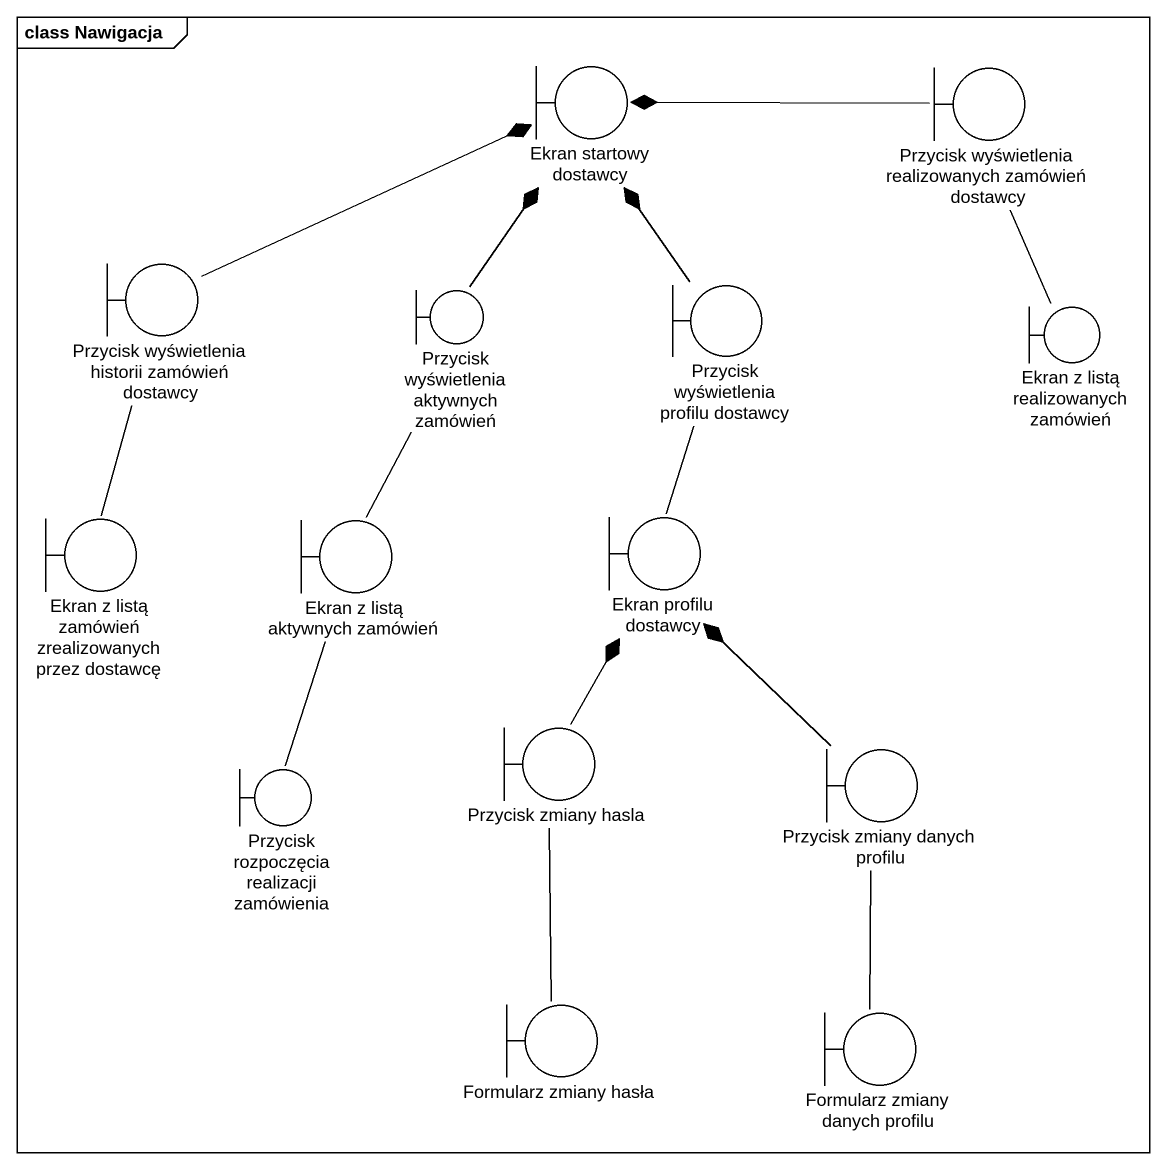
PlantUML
@startuml
mainframe class Nawigacja
boundary "Ekran startowy dostawcy" as Ekran_startowy_dostawcy
boundary "Przycisk wyświetlenia realizowanych zamówień dostawcy" as Przycisk_wyświetlenia
boundary "Przycisk wyświetlenia historii zamówień dostawcy" as Przycisk_wyświetlenia_2
boundary "Przycisk wyświetlenia aktywnych zamówień" as Przycisk_wyświetlenia_3
boundary "Przycisk wyświetlenia profilu dostawcy" as Przycisk_wyświetlenia_4
boundary "Ekran z listą realizowanych zamówień" as Ekran_z_listą_realizowanych
boundary "Ekran z listą zamówień zrealizowanych przez dostawcę" as Ekran_z_listą_zamówień
boundary "Ekran z listą aktywnych zamówień" as Ekran_z_listą_aktywnych
boundary "Ekran profilu dostawcy" as Ekran_profilu_dostawcy
boundary "Przycisk rozpoczęcia realizacji zamówienia" as Przycisk_rozpoczęcia
boundary "Przycisk zmiany hasla" as Przycisk_zmiany_hasla
boundary "Przycisk zmiany danych profilu" as Przycisk_zmiany_danych
boundary "Formularz zmiany hasła" as Formularz_zmiany_hasła
boundary "Formularz zmiany danych profilu" as Formularz_zmiany_danych
Przycisk_wyświetlenia -left-* Ekran_startowy_dostawcy
Przycisk_wyświetlenia_2 -right-* Ekran_startowy_dostawcy
Przycisk_wyświetlenia_3 -up-* Ekran_startowy_dostawcy
Przycisk_wyświetlenia_4 -up-* Ekran_startowy_dostawcy
Ekran_z_listą_realizowanych -up- Przycisk_wyświetlenia
Ekran_z_listą_zamówień -up- Przycisk_wyświetlenia_2
Ekran_z_listą_aktywnych -up- Przycisk_wyświetlenia_3
Ekran_profilu_dostawcy -up- Przycisk_wyświetlenia_4
Przycisk_rozpoczęcia -up- Ekran_z_listą_aktywnych
Przycisk_zmiany_hasla -up-* Ekran_profilu_dostawcy
Przycisk_zmiany_danych -up-* Ekran_profilu_dostawcy
Formularz_zmiany_hasła -up- Przycisk_zmiany_hasla
Formularz_zmiany_danych -up- Przycisk_zmiany_danych
@enduml
